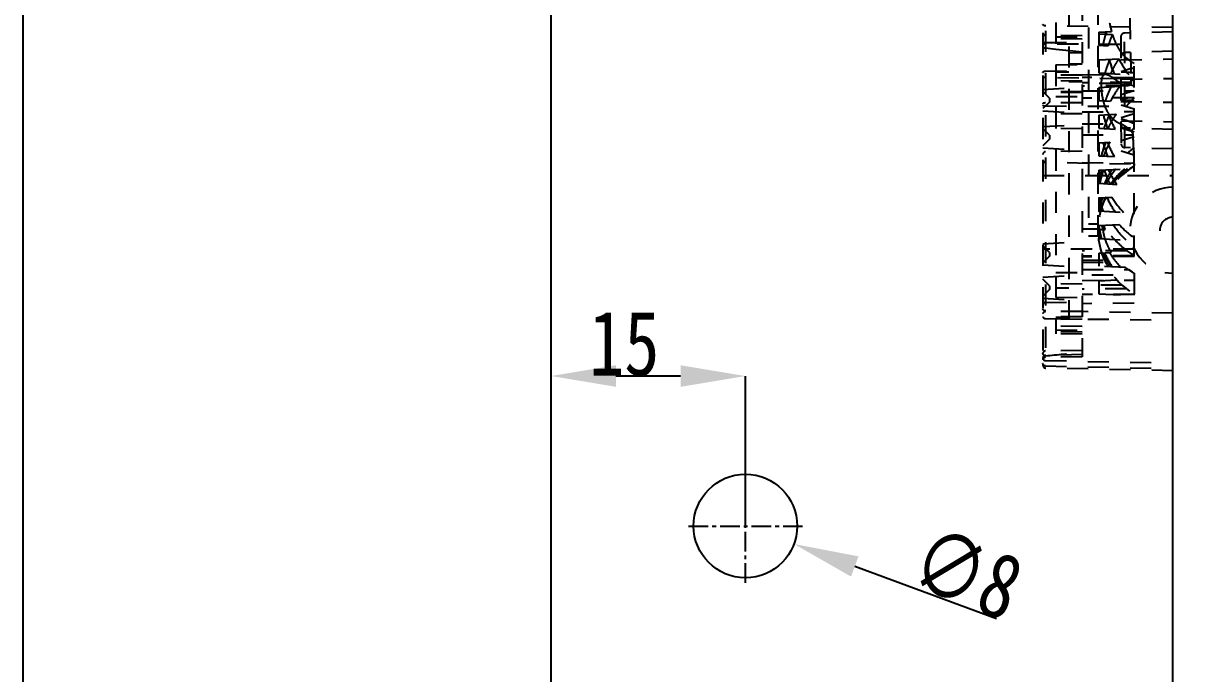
# Model space of a CAD drawing. Header units: millimetres. Extents: x -1495 to -116, y -3881 to 1305.
# Drawn here: x -875.2 to -785.5, y -1670.1 to -1619.9 of the extents above; entities that cross this region are included whole.
import ezdxf

# ---------------------------------------------------------------- set-up
doc = ezdxf.new("R2010")
doc.units = ezdxf.units.MM
doc.header["$LTSCALE"] = 16.335
doc.header["$PDMODE"] = 3
doc.header["$PDSIZE"] = 0.3125
doc.linetypes.add('CENTER', pattern=[0.6, 0.375, -0.075, 0.075, -0.075])
doc.linetypes.add('HIDDEN', pattern=[0.2, 0.1, -0.1])
doc.layers.get('0').update_dxf_attribs({"linetype": 'CONTINUOUS'})
doc.layers.get('Defpoints').update_dxf_attribs({"linetype": 'CONTINUOUS'})
doc.layers.add('DEFAULT_2', color=8, linetype='HIDDEN')
doc.styles.get("Standard").update_dxf_attribs({"font": 'txt', "width": 0.8})
doc.dimstyles.new('副本 ISO-25-1', dxfattribs={"dimtxt": 5, "dimasz": 5, "dimexe": 0, "dimexo": 0, "dimgap": 0, "dimtad": 1, "dimtxsty": 'Standard', "dimcen": 0, "dimclrd": 4, "dimclre": 4, "dimclrt": 6, "dimazin": 0, "dimtfac": 1, "dimtofl": 0, "dimtmove": 0, "dimatfit": 3, "dimfxl": 0, "dimarcsym": 0})

# ---------------------------------------------------------------- blocks, each defined once
blk = doc.blocks.new('*D687')
at = {"color": 4, "linetype": 'Continuous', "lineweight": -2}
for p, q in [((-834.465, -1655.238), (-834.465, -1647.11)), ((-824.465, -1647.11), (-829.465, -1647.11)), ((-819.465, -1658.694), (-819.465, -1647.11))]:
    blk.add_line(p, q, dxfattribs=at)
at = {"color": 4}
for points in [[(-829.465, -1646.276), (-829.465, -1647.943), (-834.465, -1647.11)], [(-824.465, -1646.276), (-824.465, -1647.943), (-819.465, -1647.11)]]:
    blk.add_solid(points, dxfattribs=at)
at = {"layer": 'Defpoints', "color": 0}
for p in [(-834.465, -1647.11), (-834.465, -1655.238), (-819.465, -1658.694)]:
    blk.add_point(p, dxfattribs=at)
at = {"color": 6, "insert": (-828.819, -1644.61), "char_height": 5, "attachment_point": 5}
blk.add_mtext('15', dxfattribs=at)
blk = doc.blocks.new('*D688')
at = {"color": 4, "linetype": 'Continuous', "lineweight": -2}
blk.add_line((-800.084, -1665.871), (-811.025, -1661.819), dxfattribs=at)
at = {"color": 4}
blk.add_solid([(-810.735, -1661.038), (-811.314, -1662.601), (-815.714, -1660.083)], dxfattribs=at)
at = {"layer": 'Defpoints', "color": 0}
for p in [(-823.216, -1657.305), (-815.714, -1660.083)]:
    blk.add_point(p, dxfattribs=at)
at = {"color": 6, "insert": (-802.342, -1662.369), "char_height": 5, "attachment_point": 5, "rotation": 339.67924}
blk.add_mtext('∅8', dxfattribs=at)

msp = doc.modelspace()

# ---------------------------------------------------------------- linework, layer by layer
at = {"color": 7, "linetype": 'Continuous'}
for p, q in [((-834.465, -1705.694), (-834.465, -1525.694)), ((-786.465, -1705.694), (-786.465, -1525.694))]:
    msp.add_line(p, q, dxfattribs=at)
at = {"color": 1, "linetype": 'CENTER', "ltscale": 0.248791}
for p, q in [((-819.465, -1663.094), (-819.465, -1654.294)), ((-823.865, -1658.694), (-815.065, -1658.694))]:
    msp.add_line(p, q, dxfattribs=at)
msp.add_lwpolyline([(-875.216, -1486.901), (-515.838, -1486.901), (-515.838, -1769.066), (-875.216, -1769.066)], close=True)
msp.add_circle((-819.465, -1658.694), 4)
at = {"layer": 'DEFAULT_2', "color": 8, "linetype": 'HIDDEN'}
for p, q in [((-796.496, -1565.097), (-796.496, -1646.273)), ((-796.299, -1564.896), (-796.299, -1646.492)), ((-793.481, -1565.773), (-793.481, -1645.614)), ((-795.491, -1567.539), (-795.491, -1643.849)), ((-792.979, -1607.119), (-792.979, -1636.301)), ((-792.225, -1636.306), (-792.225, -1607.118)), ((-794.486, -1611.849), (-794.486, -1642.734)), ((-786.465, -1620.188), (-796.299, -1620.067)), ((-793.481, -1620.82), (-796.297, -1620.801)), ((-795.491, -1620.905), (-793.481, -1620.903)), ((-793.481, -1621.078), (-795.491, -1621.073)), ((-792.175, -1620.558), (-791.201, -1620.503)), ((-792.175, -1620.558), (-792.175, -1621.563)), ((-792.175, -1620.663), (-791.671, -1620.692)), ((-791.671, -1620.692), (-791.483, -1620.703)), ((-791.483, -1620.703), (-791.137, -1620.723)), ((-790.485, -1620.917), (-790.466, -1629.713)), ((-786.465, -1620.518), (-790.191, -1620.615)), ((-790.173, -1629.466), (-790.191, -1620.615)), ((-796.299, -1621.348), (-793.481, -1621.34)), ((-790.485, -1621.492), (-796.299, -1621.473)), ((-795.491, -1621.876), (-796.299, -1621.793)), ((-794.471, -1621.98), (-795.491, -1621.876)), ((-794.418, -1621.985), (-794.471, -1621.98)), ((-793.48, -1622.081), (-794.418, -1621.985)), ((-792.175, -1621.563), (-791.474, -1621.603)), ((-786.465, -1622.025), (-790.173, -1622.122)), ((-794.486, -1622.131), (-793.481, -1622.124)), ((-792.175, -1622.69), (-790.63, -1622.602)), ((-792.175, -1622.69), (-792.175, -1623.695)), ((-791.355, -1622.643), (-791.368, -1622.677)), ((-790.485, -1622.679), (-786.465, -1622.609)), ((-789.461, -1637.879), (-789.461, -1622.941)), ((-796.299, -1623.547), (-793.481, -1623.516)), ((-795.491, -1623.059), (-793.481, -1623.048)), ((-795.491, -1623.614), (-794.486, -1623.609)), ((-793.48, -1623.872), (-795.489, -1623.863)), ((-793.481, -1623.031), (-794.486, -1623.024)), ((-793.481, -1623.833), (-791.683, -1623.82)), ((-792.175, -1623.695), (-789.876, -1623.827)), ((-790.466, -1623.58), (-789.752, -1623.365)), ((-790.131, -1623.649), (-790.466, -1623.625)), ((-789.796, -1623.673), (-790.131, -1623.649)), ((-789.704, -1623.68), (-789.796, -1623.673)), ((-789.461, -1623.697), (-789.704, -1623.68)), ((-790.466, -1624.139), (-796.299, -1624.063)), ((-793.481, -1624.327), (-795.491, -1624.305)), ((-794.486, -1624.347), (-793.481, -1624.346)), ((-789.461, -1624.064), (-793.481, -1624.036)), ((-789.685, -1624.44), (-793.481, -1624.454)), ((-790.516, -1624.509), (-793.481, -1624.523)), ((-790.016, -1624.692), (-793.481, -1624.716)), ((-792.175, -1624.822), (-790.571, -1624.73)), ((-790.466, -1624.186), (-786.465, -1624.116)), ((-790.466, -1624.384), (-789.461, -1624.685)), ((-789.685, -1624.44), (-789.692, -1624.176)), ((-796.496, -1624.973), (-793.481, -1624.789)), ((-795.994, -1625.643), (-796.496, -1625.141)), ((-795.994, -1625.643), (-795.994, -1625.945)), ((-793.481, -1625.206), (-795.491, -1625.21)), ((-795.491, -1625.514), (-793.481, -1625.524)), ((-793.48, -1625.159), (-795.489, -1625.148)), ((-793.481, -1625.09), (-789.461, -1625.09)), ((-789.461, -1625.614), (-793.481, -1625.642)), ((-792.175, -1624.822), (-792.175, -1625.827)), ((-790.466, -1625.356), (-789.461, -1625.055)), ((-795.994, -1625.945), (-796.496, -1626.447)), ((-793.481, -1626.001), (-796.299, -1626.015)), ((-796.299, -1626.244), (-790.485, -1626.277)), ((-792.175, -1625.827), (-791.283, -1625.878)), ((-790.485, -1625.894), (-786.465, -1625.964)), ((-790.466, -1626.16), (-789.461, -1626.462)), ((-796.496, -1626.615), (-793.481, -1626.799)), ((-793.481, -1626.848), (-795.491, -1626.862)), ((-793.481, -1626.705), (-789.461, -1626.677)), ((-792.175, -1626.954), (-790.842, -1626.878)), ((-792.175, -1626.954), (-792.175, -1627.959)), ((-790.466, -1627.133), (-789.461, -1626.831)), ((-790.466, -1627.402), (-786.465, -1627.472)), ((-796.496, -1627.845), (-793.481, -1627.661)), ((-795.994, -1628.515), (-796.496, -1628.013)), ((-793.481, -1628.005), (-795.491, -1627.97)), ((-793.481, -1627.619), (-790.448, -1627.638)), ((-792.175, -1627.959), (-790.928, -1628.03)), ((-790.466, -1627.937), (-789.461, -1628.238)), ((-786.465, -1628.055), (-790.191, -1627.958)), ((-795.994, -1628.817), (-796.496, -1629.319)), ((-795.994, -1628.515), (-795.994, -1628.817)), ((-793.481, -1628.483), (-789.56, -1628.465)), ((-792.175, -1629.086), (-791.324, -1629.037)), ((-792.175, -1629.086), (-792.175, -1630.091)), ((-790.466, -1628.909), (-789.461, -1628.608)), ((-796.496, -1629.486), (-793.481, -1629.671)), ((-793.481, -1629.735), (-796.299, -1629.785)), ((-792.175, -1630.091), (-790.978, -1630.159)), ((-790.466, -1629.713), (-789.461, -1630.015)), ((-786.465, -1629.563), (-790.173, -1629.466)), ((-786.465, -1630.819), (-796.299, -1630.613)), ((-793.481, -1630.627), (-789.461, -1630.655)), ((-796.496, -1631.623), (-786.465, -1631.623)), ((-792.175, -1631.218), (-789.733, -1631.078)), ((-792.175, -1631.218), (-792.175, -1632.223)), ((-792.175, -1632.223), (-790.789, -1632.302)), ((-792.175, -1633.35), (-791.174, -1633.293)), ((-792.175, -1633.35), (-792.175, -1634.355)), ((-792.175, -1634.355), (-790.271, -1634.464)), ((-792.225, -1635.382), (-792.979, -1635.387)), ((-792.175, -1635.482), (-790.622, -1635.393)), ((-792.175, -1635.482), (-792.175, -1636.487)), ((-793.481, -1635.75), (-792.175, -1635.741)), ((-792.225, -1636.306), (-792.979, -1636.301)), ((-792.175, -1635.798), (-791.688, -1635.802)), ((-796.496, -1636.89), (-793.481, -1636.706)), ((-795.994, -1637.56), (-796.496, -1637.058)), ((-789.441, -1637.307), (-796.496, -1637.309)), ((-792.175, -1636.487), (-789.461, -1636.642)), ((-795.994, -1637.862), (-796.496, -1638.364)), ((-795.994, -1637.56), (-795.994, -1637.862)), ((-790.03, -1637.43), (-793.481, -1637.434)), ((-789.461, -1637.826), (-793.481, -1637.851)), ((-789.461, -1637.879), (-793.481, -1637.907)), ((-793.481, -1638.152), (-791.767, -1638.142)), ((-792.175, -1637.614), (-791.226, -1637.559)), ((-792.175, -1637.614), (-792.175, -1638.619)), ((-796.496, -1638.531), (-793.481, -1638.716)), ((-795.491, -1639.117), (-793.481, -1639.106)), ((-793.481, -1638.322), (-791.691, -1638.309)), ((-793.481, -1638.871), (-789.894, -1638.886)), ((-790.117, -1638.736), (-792.175, -1638.619)), ((-789.894, -1638.886), (-789.618, -1639.061)), ((-796.496, -1639.462), (-793.481, -1639.278)), ((-795.994, -1640.132), (-796.496, -1639.629)), ((-793.481, -1640.022), (-795.491, -1639.994)), ((-791.078, -1639.325), (-793.481, -1639.333)), ((-793.481, -1639.721), (-789.461, -1639.695)), ((-792.175, -1639.746), (-790.798, -1639.667)), ((-792.175, -1639.746), (-792.175, -1640.751)), ((-789.461, -1639.16), (-789.461, -1641.493)), ((-795.994, -1640.433), (-796.496, -1640.936)), ((-795.994, -1640.132), (-795.994, -1640.433)), ((-794.486, -1640.321), (-795.491, -1640.325)), ((-790.383, -1640.092), (-793.481, -1640.11)), ((-790.057, -1640.371), (-793.481, -1640.395)), ((-789.408, -1640.823), (-793.481, -1640.819)), ((-792.175, -1640.751), (-789.461, -1640.906)), ((-796.496, -1641.103), (-793.481, -1641.288)), ((-796.299, -1641.43), (-793.481, -1641.391)), ((-795.491, -1641.016), (-793.481, -1641.038)), ((-789.461, -1641.493), (-793.481, -1641.521)), ((-786.465, -1642.249), (-796.299, -1642.085)), ((-793.481, -1642.117), (-796.299, -1642.148)), ((-796.299, -1642.664), (-786.465, -1642.793)), ((-793.481, -1642.526), (-795.491, -1642.536)), ((-794.486, -1642.588), (-795.491, -1642.595)), ((-793.481, -1642.727), (-795.491, -1642.741)), ((-795.491, -1643.535), (-793.481, -1643.566)), ((-793.48, -1643.287), (-795.489, -1643.253)), ((-793.481, -1643.733), (-795.491, -1643.698)), ((-793.481, -1643.884), (-795.491, -1643.849)), ((-793.481, -1645.126), (-796.299, -1645.17)), ((-793.515, -1645.275), (-793.48, -1645.272)), ((-793.481, -1645.457), (-796.299, -1645.506)), ((-793.481, -1645.614), (-796.299, -1645.664)), ((-796.299, -1645.916), (-786.465, -1646.102)), ((-796.299, -1646.331), (-786.465, -1646.536)), ((-786.465, -1646.698), (-796.299, -1646.492))]:
    msp.add_line(p, q, dxfattribs=at)
for centre, radius, start, end in [((-220.517, -1609.931), 569.354, 180.95849, 181.22659), ((-796.295, -1620.6), 0.201, 180, 269.6), ((-772.018, -1625.71), 20.284, 165.67118, 167.23316), ((-771.044, -1625.961), 21.29, 165.21258, 165.67161), ((-778.357, -1626.124), 13.874, 158.38871, 160.98485), ((-778.748, -1625.967), 13.454, 157.05715, 158.39574), ((-783.855, -1618.503), 7.613, 194.70199, 195.22945), ((-790.183, -1620.917), 0.301, 91.5, 180), ((-772.492, -1625.607), 19.799, 167.22096, 168.26493), ((-778.405, -1627.61), 13.869, 159.16666, 162.14969), ((-782.78, -1627.624), 9.337, 150.02665, 152.69101), ((-783.199, -1627.383), 8.853, 147.32577, 150.02815), ((-790.165, -1622.424), 0.301, 91.5, 180), ((-788.063, -1620.261), 3.024, 220.18144, 222.29365), ((-788.086, -1620.282), 2.993, 222.29681, 222.84117), ((-788.106, -1620.3), 2.966, 222.83838, 236.29126), ((-787.932, -1620.045), 3.275, 236.26565, 242.16416), ((-286.392, -1611.38), 503.462, 181.22222, 181.45642), ((-778.448, -1627.597), 13.824, 162.14802, 163.72014), ((-782.347, -1627.847), 9.824, 153.20562, 155.33146), ((-782.536, -1627.752), 9.612, 152.68055, 153.19975), ((-781.632, -1629.26), 10.615, 154.96852, 159.18095), ((-784.662, -1629.17), 7.39, 143.08082, 146.43963), ((-781.447, -1631.286), 10.766, 140.53172, 141.37593), ((-781.685, -1631.092), 10.46, 140.27428, 140.52882), ((-781.704, -1631.076), 10.435, 139.91697, 140.27376), ((-781.599, -1631.164), 10.572, 139.15757, 139.91608), ((-781.658, -1631.113), 10.494, 138.57027, 139.16031), ((-781.895, -1630.903), 10.177, 138.02557, 138.56996), ((-781.535, -1629.298), 10.719, 159.1787, 161.26449), ((-784.189, -1629.478), 7.955, 146.47794, 153.09718), ((-782.921, -1632.148), 9.247, 135.0212, 138.74476), ((-782.719, -1632.325), 9.515, 138.74131, 140.55434), ((-781.405, -1624.277), 10.767, 194.28968, 200.21139), ((-783.237, -1630.796), 9.011, 156.88445, 159.07096), ((-783.31, -1630.764), 8.931, 154.4177, 156.89193), ((-784.916, -1631.081), 7.265, 149.01723, 151.38762), ((-785.018, -1631.02), 7.146, 147.89445, 149.01366), ((-785.096, -1630.971), 7.055, 146.38007, 147.89536), ((-785.198, -1630.903), 6.931, 144.50392, 146.38118), ((-789.779, -1625.814), 1.943, 233.1624, 235.33368), ((-783.21, -1630.805), 9.039, 159.34448, 161.78943), ((-783.287, -1630.777), 8.957, 159.07291, 159.34049), ((-784.748, -1631.172), 7.456, 151.39187, 154.80855), ((-790.183, -1627.656), 0.301, 180, 268.5), ((-784.277, -1632.081), 7.97, 157.69594, 165.61026), ((-782.827, -1626.607), 9.364, 195.23933, 202.09734), ((-785.361, -1632.414), 6.852, 150.47859, 153.77578), ((-790.165, -1629.164), 0.301, 180, 268.5), ((-512.557, -1618.273), 277.19, 182.10715, 182.31805), ((-796.295, -1629.986), 0.201, 91, 180), ((-785.17, -1632.502), 7.062, 157.01853, 160.21801), ((-785.348, -1632.428), 6.871, 156.7353, 157.00296), ((-785.253, -1632.47), 6.974, 153.75243, 156.72835), ((-785.247, -1635.108), 7.031, 131.31938, 131.85603), ((-785.274, -1635.078), 6.989, 128.48949, 131.32049), ((-785.296, -1635.049), 6.953, 127.39395, 128.48843), ((-787.001, -1634.443), 5.141, 118.58637, 119.86096), ((-548.491, -1619.753), 241.226, 182.31199, 182.63798), ((-785.319, -1635.02), 6.917, 126.79381, 127.39352), ((-796.295, -1630.412), 0.201, 180, 268.8), ((-786.465, -1635.844), 5.779, 121.23415, 238.76585), ((-785.06, -1633.133), 7.184, 169.49715, 172.02001), ((-785.028, -1633.138), 7.216, 166.99037, 169.50203), ((-785.512, -1633.543), 6.731, 165.68107, 168.71918), ((-785.007, -1633.143), 7.238, 164.48173, 166.98563), ((-785.544, -1633.536), 6.698, 162.61963, 165.67257), ((-785.586, -1633.522), 6.654, 159.5554, 162.62819), ((-784.042, -1628.634), 8.146, 198.3247, 206.51878), ((-785.872, -1634.704), 6.373, 153.62193, 157.32457), ((-785.905, -1634.685), 6.334, 146.18837, 153.61892), ((-786.322, -1634.87), 5.903, 147.05609, 150.69737), ((-786.294, -1634.888), 5.937, 145.16525, 147.05719), ((-786.324, -1635.571), 5.915, 130.97546, 146.12894), ((-786.341, -1634.854), 5.878, 140.8818, 145.17531), ((-786.478, -1635.667), 5.76, 138.47149, 144.00528), ((-786.493, -1635.653), 5.739, 127.36697, 138.46706), ((-786.246, -1634.912), 5.99, 150.70124, 153.66564), ((-786.465, -1635.844), 3.317, 90, 270), ((-786.157, -1635.219), 6.087, 162.00487, 171.36011), ((-785.12, -1632.584), 7.123, 187.92154, 190.10557), ((-786.43, -1635.787), 5.814, 154.93905, 165.80333), ((-785.185, -1632.595), 7.057, 190.10605, 194.51485), ((-777.42, -1637.736), 15.124, 165.73776, 165.91699), ((-785.66, -1633.585), 6.58, 196.64883, 197.71016), ((-785.894, -1633.244), 6.333, 200.49864, 203.82185), ((-786.465, -1635.844), 1.005, 90, 270), ((-786.138, -1634.704), 6.104, 188.54557, 197.09526), ((-786.128, -1634.958), 6.115, 188.58723, 194.54582), ((-785.688, -1633.593), 6.551, 197.71094, 199.84306), ((-787.387, -1635.111), 4.554, 205.72832, 212.52604), ((-786.458, -1635.786), 5.786, 198.28301, 209.7657), ((-786.32, -1635.416), 5.921, 201.5931, 213.3454), ((-786.401, -1635.258), 5.835, 203.55294, 215.88876), ((-786.078, -1634.425), 6.148, 210.7339, 214.33488), ((-786.164, -1634.483), 6.045, 214.34224, 224.41796), ((-787.607, -1635.254), 4.292, 234.21723, 236.60874), ((-787.579, -1635.211), 4.344, 236.60552, 237.78097), ((-771.602, -1610.538), 33.736, 237.72248, 238.03671), ((-876.278, -806.963), 842.388, 275.447988, 275.638295), ((-796.295, -1645.865), 0.201, 91, 180), ((-796.295, -1646.291), 0.201, 180, 268.8), ((-796.292, -1645.687), 0.229, 242.34762, 252.17611), ((-796.291, -1645.313), 0.233, 243.96414, 254.71745)]:
    msp.add_arc(centre, radius, start, end, dxfattribs=at)
for centre, major_axis, ratio, start_param, end_param in [((-788.065, -1631.623), (20.063, 0), 0.299919, 1.640435, 1.690759), ((-794.617, -1631.623), (19.91, 0), 0.299919, 1.30886, 1.360781), ((-794.951, -1628.666), (6.503, 0), 0.299919, 6.848905, 7.092979), ((-783.1, -1628.666), (6.778, 0), 0.299919, 9.072061, 9.18021), ((-797.351, -1637.711), (33.845, 0), 0.056715, 1.40752, 1.417247)]:
    msp.add_ellipse(centre, major_axis=major_axis, ratio=ratio, start_param=start_param, end_param=end_param, dxfattribs=at)
for points in [[(-796.469, -1620.008), (-796.484, -1619.993), (-796.496, -1619.971), (-796.496, -1619.949)], [(-790.894, -1621.373), (-790.839, -1621.494), (-790.778, -1621.613), (-790.711, -1621.728)], [(-790.711, -1621.728), (-790.613, -1621.899), (-790.5, -1622.062), (-790.373, -1622.212)], [(-790.979, -1623.764), (-791.129, -1623.397), (-791.262, -1623.023), (-791.378, -1622.645)], [(-790.63, -1622.602), (-790.416, -1623.031), (-790.167, -1623.445), (-789.876, -1623.827)], [(-796.396, -1623.563), (-796.365, -1623.552), (-796.332, -1623.547), (-796.299, -1623.547)], [(-789.86, -1624.668), (-789.91, -1624.685), (-789.963, -1624.692), (-790.016, -1624.692)], [(-796.398, -1626.236), (-796.366, -1626.241), (-796.332, -1626.244), (-796.299, -1626.244)], [(-791.451, -1626.913), (-791.303, -1627.296), (-791.13, -1627.672), (-790.928, -1628.03)], [(-791.525, -1629.049), (-791.372, -1629.432), (-791.19, -1629.805), (-790.978, -1630.159)], [(-791.442, -1631.176), (-791.26, -1631.57), (-791.042, -1631.949), (-790.789, -1632.302)], [(-792.078, -1634.01), (-792.049, -1633.895), (-792.019, -1633.781), (-791.984, -1633.668)], [(-791.984, -1633.668), (-791.95, -1633.555), (-791.912, -1633.443), (-791.871, -1633.332)], [(-790.923, -1634.426), (-791.163, -1634.076), (-791.37, -1633.701), (-791.544, -1633.314)], [(-791.174, -1633.293), (-790.921, -1633.715), (-790.618, -1634.113), (-790.271, -1634.464)], [(-792.169, -1634.414), (-792.147, -1634.294), (-792.119, -1634.174), (-792.089, -1634.055)], [(-790.08, -1636.606), (-790.459, -1636.255), (-790.795, -1635.852), (-791.078, -1635.419)], [(-790.622, -1635.393), (-790.285, -1635.784), (-789.892, -1636.134), (-789.461, -1636.419)], [(-796.467, -1642.008), (-796.484, -1641.984), (-796.496, -1641.955), (-796.496, -1641.926)], [(-796.299, -1642.085), (-796.361, -1642.084), (-796.431, -1642.057), (-796.467, -1642.008)], [(-796.467, -1645.458), (-796.485, -1645.431), (-796.496, -1645.398), (-796.496, -1645.366)], [(-796.496, -1645.735), (-796.496, -1645.757), (-796.491, -1645.779), (-796.483, -1645.799)], [(-796.483, -1645.799), (-796.467, -1645.837), (-796.435, -1645.871), (-796.398, -1645.89)], [(-796.393, -1645.522), (-796.423, -1645.508), (-796.45, -1645.485), (-796.467, -1645.458)], [(-796.362, -1645.905), (-796.342, -1645.912), (-796.321, -1645.915), (-796.299, -1645.916)], [(-796.299, -1645.545), (-796.317, -1645.545), (-796.335, -1645.542), (-796.353, -1645.537)]]:
    msp.add_open_spline(points, degree=3, dxfattribs=at)
for points, knots in [([(-796.299, -1620.067), (-796.316, -1620.067), (-796.376, -1620.062), (-796.439, -1620.039), (-796.469, -1620.008)], [0, 0, 0, 0, 0.279492, 1, 1, 1, 1]), ([(-791.35, -1619.855), (-791.34, -1619.905), (-791.301, -1620.099), (-791.256, -1620.292), (-791.219, -1620.435)], [0, 0, 0, 0, 0.255557, 1, 1, 1, 1]), ([(-791.137, -1620.723), (-791.12, -1620.78), (-791.049, -1621), (-790.965, -1621.216), (-790.894, -1621.373)], [0, 0, 0, 0, 0.25679, 1, 1, 1, 1]), ([(-796.496, -1621.378), (-796.496, -1621.372), (-796.47, -1621.363), (-796.433, -1621.355), (-796.369, -1621.349), (-796.323, -1621.348), (-796.299, -1621.348)], [0, 0, 0, 0, 0.091133, 0.308693, 0.637859, 1, 1, 1, 1]), ([(-796.467, -1621.459), (-796.472, -1621.457), (-796.481, -1621.454), (-796.496, -1621.45), (-796.496, -1621.443)], [0, 0, 0, 0, 0.393332, 1, 1, 1, 1]), ([(-796.299, -1621.793), (-796.324, -1621.793), (-796.37, -1621.792), (-796.433, -1621.785), (-796.471, -1621.778), (-796.496, -1621.767), (-796.496, -1621.761)], [0, 0, 0, 0, 0.361517, 0.689929, 0.907403, 1, 1, 1, 1]), ([(-796.299, -1621.473), (-796.315, -1621.473), (-796.371, -1621.472), (-796.428, -1621.469), (-796.467, -1621.459)], [0, 0, 0, 0, 0.279966, 1, 1, 1, 1]), ([(-796.496, -1623.672), (-796.496, -1623.661), (-796.484, -1623.609), (-796.434, -1623.577), (-796.396, -1623.563)], [0, 0, 0, 0, 0.21493, 1, 1, 1, 1]), ([(-791.683, -1623.82), (-791.738, -1623.821), (-791.865, -1623.867), (-791.959, -1624.077), (-792.001, -1624.358), (-792.005, -1624.58), (-792.003, -1624.704)], [0, 0, 0, 0, 0.160549, 0.354885, 0.634437, 1, 1, 1, 1]), ([(-790.516, -1624.509), (-790.734, -1624.34), (-791.037, -1624.108), (-791.43, -1623.879), (-791.607, -1623.82), (-791.683, -1623.82)], [0, 0, 0, 0, 0.604355, 0.833492, 1, 1, 1, 1]), ([(-789.461, -1623.341), (-789.486, -1623.343), (-789.545, -1623.357), (-789.644, -1623.347), (-789.716, -1623.362), (-789.752, -1623.365)], [0, 0, 0, 0, 0.250358, 0.625007, 1, 1, 1, 1]), ([(-796.299, -1624.063), (-796.348, -1624.063), (-796.432, -1624.048), (-796.496, -1623.973), (-796.496, -1623.938)], [0, 0, 0, 0, 0.579261, 1, 1, 1, 1]), ([(-792.003, -1624.704), (-792.001, -1624.789), (-791.984, -1625.155), (-791.931, -1625.52), (-791.866, -1625.794)], [0, 0, 0, 0, 0.230807, 1, 1, 1, 1]), ([(-790.016, -1624.692), (-790.058, -1624.693), (-790.237, -1624.675), (-790.407, -1624.593), (-790.516, -1624.509)], [0, 0, 0, 0, 0.234397, 1, 1, 1, 1]), ([(-789.685, -1624.44), (-789.684, -1624.493), (-789.72, -1624.6), (-789.814, -1624.652), (-789.86, -1624.668)], [0, 0, 0, 0, 0.520813, 1, 1, 1, 1]), ([(-796.299, -1626.015), (-796.346, -1626.015), (-796.41, -1626.021), (-796.475, -1626.042), (-796.496, -1626.062), (-796.496, -1626.07)], [0, 0, 0, 0, 0.662694, 0.882454, 1, 1, 1, 1]), ([(-796.496, -1626.189), (-796.496, -1626.201), (-796.456, -1626.226), (-796.423, -1626.232), (-796.398, -1626.236)], [0, 0, 0, 0, 0.326963, 1, 1, 1, 1]), ([(-791.866, -1625.794), (-791.847, -1625.874), (-791.765, -1626.181), (-791.646, -1626.48), (-791.53, -1626.686)], [0, 0, 0, 0, 0.257477, 1, 1, 1, 1]), ([(-791.53, -1626.686), (-791.509, -1626.723), (-791.426, -1626.863), (-791.328, -1626.996), (-791.248, -1627.087)], [0, 0, 0, 0, 0.258233, 1, 1, 1, 1]), ([(-791.248, -1627.087), (-791.225, -1627.113), (-791.131, -1627.215), (-791.026, -1627.307), (-790.944, -1627.369)], [0, 0, 0, 0, 0.256426, 1, 1, 1, 1]), ([(-790.884, -1627.412), (-790.85, -1627.435), (-790.712, -1627.524), (-790.563, -1627.596), (-790.448, -1627.638)], [0, 0, 0, 0, 0.254045, 1, 1, 1, 1]), ([(-790.448, -1627.638), (-790.361, -1627.671), (-790.184, -1627.766), (-790.022, -1627.883), (-789.94, -1627.95)], [0, 0, 0, 0, 0.469271, 1, 1, 1, 1]), ([(-789.94, -1627.95), (-789.853, -1628.022), (-789.729, -1628.138), (-789.601, -1628.314), (-789.562, -1628.416), (-789.56, -1628.465)], [0, 0, 0, 0, 0.51905, 0.774476, 1, 1, 1, 1]), ([(-792.157, -1633.293), (-792.14, -1633.385), (-792.091, -1633.566), (-792.018, -1633.836), (-791.95, -1634.107), (-791.891, -1634.285), (-791.86, -1634.373)], [0, 0, 0, 0, 0.249911, 0.500067, 0.749984, 1, 1, 1, 1]), ([(-791.85, -1635.817), (-791.857, -1635.88), (-791.839, -1636.043), (-791.806, -1636.2), (-791.782, -1636.295)], [0, 0, 0, 0, 0.392163, 1, 1, 1, 1]), ([(-791.782, -1636.295), (-791.766, -1636.355), (-791.689, -1636.626), (-791.584, -1636.89), (-791.489, -1637.088)], [0, 0, 0, 0, 0.220389, 1, 1, 1, 1]), ([(-790.03, -1637.43), (-790.215, -1637.282), (-790.563, -1636.98), (-791.022, -1636.522), (-791.385, -1636.126), (-791.592, -1635.886), (-791.688, -1635.802)], [0, 0, 0, 0, 0.305842, 0.592915, 0.835939, 1, 1, 1, 1]), ([(-789.461, -1637.771), (-789.51, -1637.751), (-789.711, -1637.657), (-789.899, -1637.536), (-790.03, -1637.43)], [0, 0, 0, 0, 0.239074, 1, 1, 1, 1]), ([(-796.299, -1641.43), (-796.348, -1641.431), (-796.443, -1641.457), (-796.496, -1641.548), (-796.496, -1641.59)], [0, 0, 0, 0, 0.540324, 1, 1, 1, 1]), ([(-796.299, -1642.148), (-796.347, -1642.148), (-796.432, -1642.162), (-796.496, -1642.238), (-796.496, -1642.273)], [0, 0, 0, 0, 0.57935, 1, 1, 1, 1]), ([(-796.496, -1642.539), (-796.496, -1642.574), (-796.432, -1642.65), (-796.348, -1642.664), (-796.299, -1642.664)], [0, 0, 0, 0, 0.420739, 1, 1, 1, 1]), ([(-796.299, -1645.17), (-796.349, -1645.171), (-796.449, -1645.206), (-796.496, -1645.305), (-796.496, -1645.351)], [0, 0, 0, 0, 0.518169, 1, 1, 1, 1]), ([(-796.299, -1645.506), (-796.349, -1645.507), (-796.454, -1645.55), (-796.496, -1645.655), (-796.496, -1645.706)], [0, 0, 0, 0, 0.500556, 1, 1, 1, 1]), ([(-796.299, -1646.331), (-796.35, -1646.33), (-796.454, -1646.286), (-796.496, -1646.181), (-796.496, -1646.131)], [0, 0, 0, 0, 0.500528, 1, 1, 1, 1])]:
    msp.add_open_spline(points, degree=3, knots=knots, dxfattribs=at)

# ---------------------------------------------------------------- dimensions: what is measured, and where the dimension line sits
dim = msp.add_linear_dim(base=(-834.465, -1647.11), p1=(-819.465, -1658.694), p2=(-834.465, -1655.238), dimstyle='副本 ISO-25-1', override={"dimfxl": 1.25, "dimarcsym": 1})
dim.commit()
dim.dimension.update_dxf_attribs({"geometry": '*D687', "text_midpoint": (-828.819, -1647.11), "dimtype": 160})
dim = msp.add_diameter_dim_2p(p1=(-823.216, -1657.305), p2=(-815.714, -1660.083), dimstyle='副本 ISO-25-1', override={"dimfxl": 1.25, "dimarcsym": 1})
dim.commit()
dim.dimension.update_dxf_attribs({"geometry": '*D688', "text_midpoint": (-802.342, -1662.369)})

doc.saveas('drawing.dxf')
